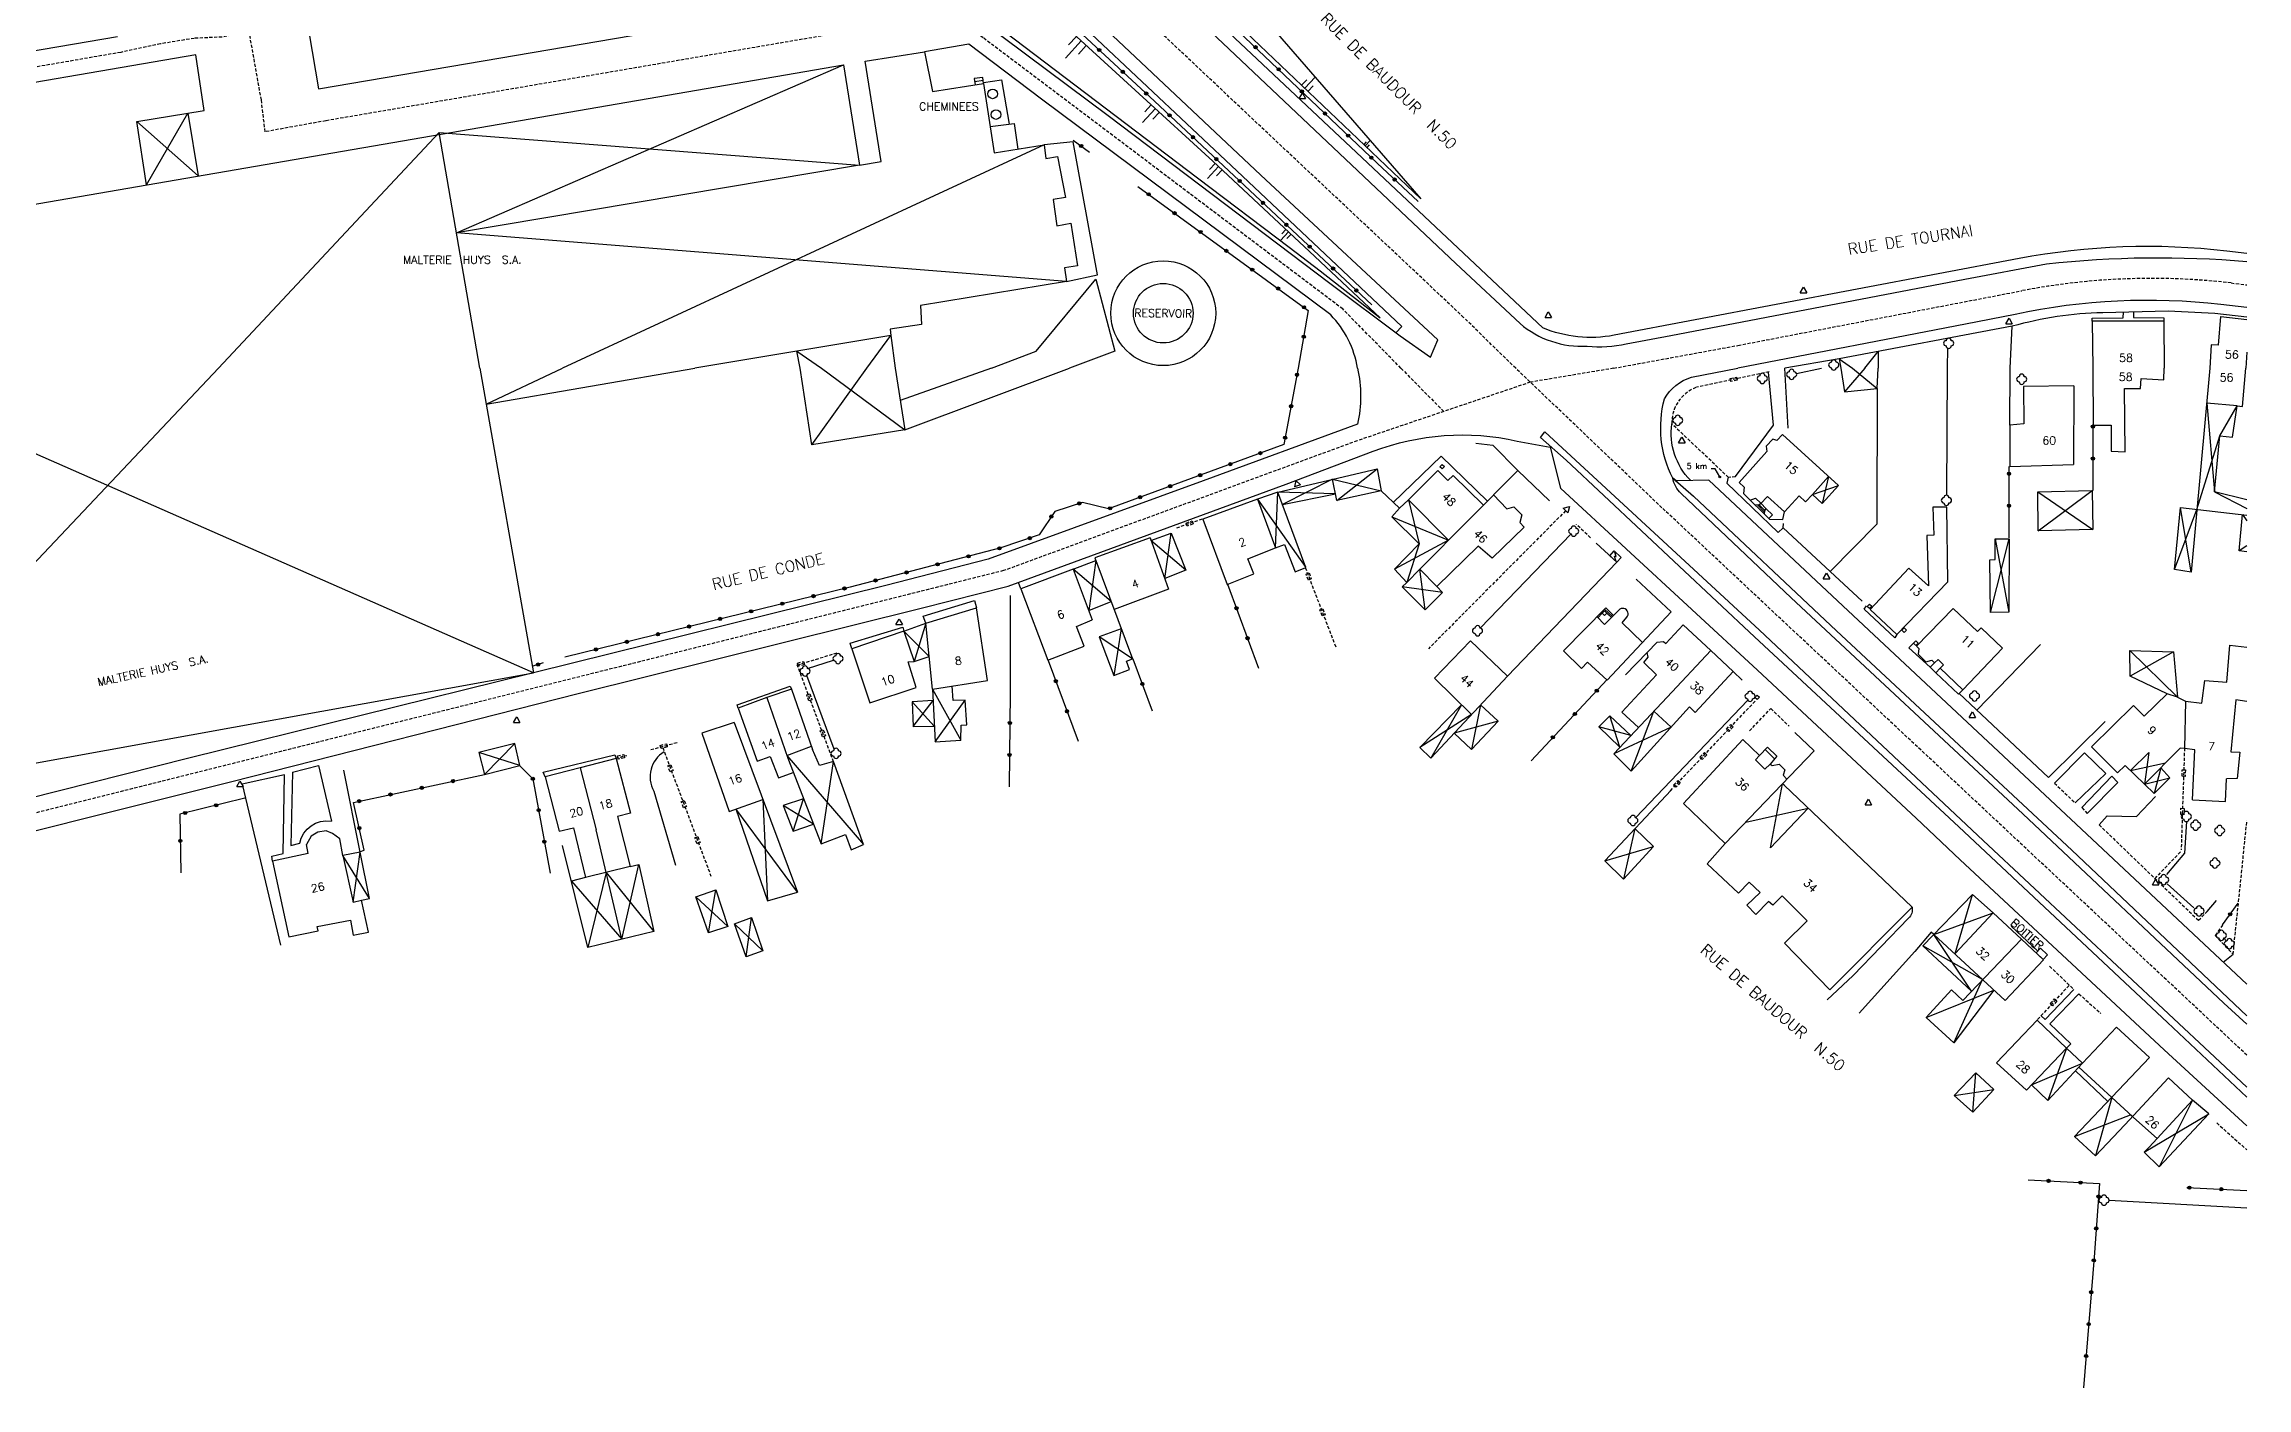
# Model space of a CAD drawing. Header units: millimetres. Extents: x 115000 to 116000, y 129000 to 130000.
# Drawn here: x 115655.8 to 116000, y 129590.7 to 129800.7 of the extents above; entities that cross this region are included whole.
import ezdxf
from ezdxf.enums import TextEntityAlignment as Align

# ---------------------------------------------------------------- set-up
doc = ezdxf.new("R2010")
doc.units = ezdxf.units.MM
doc.linetypes.add('DASHED', pattern=[0.75, 0.5, -0.25])
doc.layers.get('0').update_dxf_attribs({"linetype": 'CONTINUOUS'})
for name, color, linetype in [('21', 7, 'CONTINUOUS'), ('71', 2, 'CONTINUOUS'), ('BF04', 7, 'CONTINUOUS'), ('W0001', 6, 'DASHED'), ('W0008', 7, 'CONTINUOUS'), ('W0100', 7, 'CONTINUOUS'), ('W0112', 1, 'DASHED'), ('W0211', 2, 'CONTINUOUS'), ('W0300', 7, 'CONTINUOUS'), ('W0310', 3, 'CONTINUOUS'), ('W0322', 7, 'CONTINUOUS'), ('W0471', 7, 'CONTINUOUS'), ('W0515', 5, 'CONTINUOUS'), ('W0851', 7, 'CONTINUOUS'), ('W0984', 7, 'CONTINUOUS'), ('W0989', 7, 'CONTINUOUS'), ('W0991', 7, 'CONTINUOUS')]:
    doc.layers.add(name, color=color, linetype=linetype)
doc.styles.get("Standard").update_dxf_attribs({"font": 'romans.shx', "width": 0.85})
doc.dimstyles.get("Standard").update_dxf_attribs({"dimtxt": 1.5, "dimasz": 1.2, "dimexe": 0.625, "dimexo": 0.625, "dimgap": 0.25, "dimtad": 1, "dimdec": 1, "dimzin": 0, "dimdsep": 46, "dimtxsty": 'Standard', "dimcen": -0.5, "dimadec": 0, "dimazin": 0, "dimtfac": 1, "dimtdec": 1, "dimtmove": 0, "dimatfit": 3, "dimfxl": 1, "dimtolj": 1, "dimtzin": 0, "dimarcsym": 0})

# ---------------------------------------------------------------- blocks, each defined once
blk = doc.blocks.new('OH01')
at = {"layer": 'W0322', "color": 0}
for radius in [0.25, 0.15]:
    blk.add_circle((0, 0), radius, dxfattribs=at)
blk = doc.blocks.new('TP15')
at = {"color": 0}
for p, q in [((0, 1), (0, 0)), ((-0.289, 0.5), (-0.289, 0)), ((0.289, 0.5), (0.289, 0))]:
    blk.add_line(p, q, dxfattribs=at)
blk = doc.blocks.new('TP10')
at = {"layer": 'W0300', "color": 0}
for centre, start, end in [((-0.4, 0), 90, 270), ((0, 0.4), 0, 180), ((0.4, 0), 270, 90), ((0, -0.4), 180, 360)]:
    blk.add_arc(centre, 0.4, start, end, dxfattribs=at)
blk = doc.blocks.new('BI04')
at = {"layer": 'W0471', "color": 0}
for p, q in [((-1, -0.58), (0, 1.15)), ((0, 1.15), (1, -0.58)), ((-1, -0.58), (1, -0.58))]:
    blk.add_line(p, q, dxfattribs=at)
blk = doc.blocks.new('OH02')
at = {"layer": 'W0112', "color": 0}
for p, q in [((-0.5, 0.25), (0.5, 0.25)), ((-0.5, -0.25), (-0.5, 0.25)), ((0.5, 0.25), (0.5, -0.25)), ((0.5, -0.25), (-0.5, -0.25))]:
    blk.add_line(p, q, dxfattribs=at)
blk = doc.blocks.new('TT04')
at = {"layer": '71', "color": 0}
for p, q in [((-1.5, -1), (-1.5, 1)), ((-1.5, 1), (1.5, 1)), ((1.5, 1), (1.5, -1)), ((1.5, -1), (-1.5, -1))]:
    blk.add_line(p, q, dxfattribs=at)
blk = doc.blocks.new('BB03')
at = {"layer": 'BF04', "color": 0}
for p, q in [((-0.5, -0.5), (-0.5, 0.5)), ((-0.5, 0.5), (0.5, 0.5)), ((0.5, 0.5), (0.5, -0.5)), ((0.5, -0.5), (-0.5, -0.5))]:
    blk.add_line(p, q, dxfattribs=at)
blk = doc.blocks.new('BB04')
at = {"layer": '21', "color": 0}
for p, q in [((0.45, 1.5), (-0.45, 0)), ((-0.45, 0), (0.45, 0)), ((0.45, 0), (-0.45, -1.5)), ((0.26, 1.3), (0.45, 1.5)), ((0.36, 1.24), (0.26, 1.3)), ((0.45, 1.5), (0.36, 1.24)), ((-0.45, -1.5), (-0.36, -1.24)), ((-0.26, -1.3), (-0.45, -1.5)), ((-0.36, -1.24), (-0.26, -1.3))]:
    blk.add_line(p, q, dxfattribs=at)
blk = doc.blocks.new('BI07')
at = {"layer": 'W0851', "color": 0}
blk.add_circle((0, 0), 0.25, dxfattribs=at)

msp = doc.modelspace()

# ---------------------------------------------------------------- linework, layer by layer
at = {"layer": 'W0001'}
for points in [[(115885.75, 129750), (115877.62, 129757.95), (115819.44, 129812.66), (115814.85, 129816.18), (115806.26, 129824.24), (115804.26, 129826.62), (115735.79, 129891.29)], [(115795.94, 129805.96), (115789.09, 129803.93), (115699.86, 129788.67), (115690.37, 129786.95), (115689.78, 129791.93), (115687.89, 129802.51)], [(115867.83, 129750), (115874.51, 129743.24)], [(116000, 129642.66), (115908.6, 129728.21), (115885.75, 129750)], [(115901.06, 129750), (115888.04, 129747.82)], [(115888.04, 129747.82), (115860.98, 129738.67), (115805.74, 129718.37), (115610.72, 129669.56)]]:
    msp.add_lwpolyline(points, dxfattribs=at)
for points in [[(115867.83, 129750), (115858.72, 129759.26), (115802.53, 129801.65), (115789.34, 129810.26, 0.149925), (115764.4, 129815.51), (115696.94, 129804.12), (115683.64, 129801.75), (115679.29, 129801.55), (115674.01, 129800.69), (115667.81, 129799.36), (115585.45, 129785.13), (115522.33, 129774.42), (115500, 129770.12)], [(115901.06, 129750), (115920.48, 129753.57), (115964.82, 129762.11, -0.076787), (115997.53, 129763.32), (116000, 129763.03)]]:
    msp.add_lwpolyline(points, format="xyb", dxfattribs=at)
at = {"layer": 'W0008'}
for points in [[(115738.52, 129894.33), (115741.27, 129891.74), (115756.46, 129877.57), (115767.75, 129867.11), (115795.92, 129840.57), (115818.34, 129819.58, -0.12427), (115822.93, 129816.88), (115839.99, 129800.78), (115876.4, 129766.37), (115886.44, 129757)], [(115679.2, 129808.58), (115687.9, 129804.47), (115716.02, 129809.29), (115764.47, 129817.44, -0.171849), (115796.79, 129807.8), (115801.14, 129805.1), (115809.38, 129798.99), (115822.09, 129789.47), (115856.74, 129763.29), (115867.68, 129755.06), (115872.42, 129751.72), (115873.6, 129754.43), (115845.95, 129780.16), (115803.2, 129820.46), (115800.78, 129822.68), (115801.37, 129823.62), (115761.02, 129861.47), (115733, 129888.18)], [(116000, 129767.95), (115996.87, 129768.31, 0.075608), (115964.4, 129767.14), (115901.12, 129755.15, -0.146698), (115889.97, 129756.32), (115859.97, 129784.52), (115823.8, 129818.6, 0.147897), (115814.38, 129823.29)], [(115861.03, 129750, 0.157548), (115856.85, 129758.33), (115811.68, 129792.06), (115800.32, 129800.62), (115793.38, 129799.45)], [(115886.44, 129757, 0.19638), (115896.91, 129753.47, 0.086726), (115903.03, 129753.82), (115909.97, 129755.12), (115955.95, 129763.94), (115968.66, 129766.29, -0.050064), (116000, 129766.67, -0.050064)], [(116000, 129759.48), (115995.92, 129759.95, 0.081764), (115963.8, 129758.42), (115956.04, 129756.89), (115920.45, 129750)], [(116000, 129757.97), (115994.99, 129758.56), (115987.69, 129758.91), (115977.46, 129758.67, 0.062968), (115963.34, 129756.56)], [(115861.03, 129750, -0.114526), (115861.02, 129741.27), (115836.93, 129732.4), (115803.33, 129720.18), (115787.36, 129716.03), (115732.3, 129702.4), (115678.47, 129689.07), (115622.94, 129675.05)], [(116000, 129653.74), (115973.31, 129678.74), (115936.84, 129712.9), (115915.92, 129732.53), (115911, 129732.43), (115910.78, 129732.44), (115910.31, 129732.81, -0.18712), (115909.01, 129745.2, -0.191003), (115913.22, 129748.61), (115920.45, 129750)], [(115633.72, 129672.58), (115685.19, 129685.43), (115739.3, 129699.17), (115792.85, 129712.5), (115806.44, 129715.93), (115849.9, 129731.88), (115863.48, 129737.03, -0.146454), (115885.96, 129738.63), (115891.16, 129737.69), (115892.76, 129731.27), (115923.51, 129702.81), (115948.3, 129679.72), (115955.19, 129673.21), (115987.08, 129643.5), (116000, 129631.64)], [(115913.04, 129732.5, -0.232648), (115910.16, 129741.3, -1.018901)], [(115911.61, 129730.43, -0.158654), (115910.3, 129732.83), (115913.51, 129730.03), (115935.88, 129708.98), (115972.65, 129674.72), (116000, 129648.83)]]:
    msp.add_lwpolyline(points, format="xyb", dxfattribs=at)
for points in [[(115797.3, 129827.44), (115795.02, 129824.92), (115803.73, 129817.04), (115843.08, 129780.03), (115867.95, 129756.54), (115867.05, 129755.53)], [(115680.84, 129790.25), (115679.55, 129798.95), (115637.67, 129791.78), (115573.68, 129780.59), (115508.64, 129769.52), (115500, 129767.1)], [(115936.31, 129751.49), (115927.81, 129750)], [(116000, 129636.1), (115987.6, 129647.76), (115954.97, 129678.32), (115923.07, 129708.03), (115893.66, 129735.65), (115889.64, 129739.2), (115890.31, 129740.05), (115923.85, 129709.08), (115958.8, 129676.23), (115994.97, 129642.37), (116000, 129637.66)], [(116000, 129647.5), (115996.41, 129650.81), (115964.97, 129680.35), (115928.8, 129714.11), (115911.61, 129730.43)]]:
    msp.add_lwpolyline(points, dxfattribs=at)
msp.add_lwpolyline([(115698.69, 129793.67), (115770.7, 129805.89), (115788.29, 129808.97, 0.164684), (115762.29, 129813.32), (115737.94, 129809.09), (115697.26, 129802.27)], format="xyb", close=True, dxfattribs=at)
at = {"layer": 'W0100'}
for points in [[(115602.18, 129750), (115600.35, 129760.69), (115608.64, 129762.31), (115607.53, 129767.58), (115780.71, 129797.4), (115783.23, 129781.72), (115786.63, 129782.31), (115784.12, 129797.99), (115793.38, 129799.45), (115794.63, 129793.26), (115802.62, 129794.51), (115802.48, 129795.44), (115801.16, 129795.26), (115801.31, 129794.31)], [(115723.92, 129750), (115717.55, 129786.86), (115783.23, 129781.72), (115720.26, 129771.16), (115780.71, 129797.4)], [(115802.62, 129794.51), (115804.26, 129783.64), (115812.08, 129784.89), (115812.33, 129782.79), (115814.19, 129783.07), (115815.42, 129776.68), (115813.49, 129776.39), (115814.08, 129772.25), (115816.25, 129772.69), (115817.3, 129766.02), (115815.24, 129765.67), (115815.59, 129763.57), (115792.76, 129759.82), (115792.91, 129756.86), (115788.02, 129756.12), (115788.13, 129755.13), (115757.51, 129750)], [(115801.24, 129794.78), (115802.55, 129794.99)], [(115671.83, 129778.65), (115670.31, 129788.54), (115680.84, 129790.25)], [(115678.28, 129789.84), (115679.92, 129780.05), (115670.31, 129788.54)], [(115671.83, 129778.65), (115678.28, 129789.84)], [(115717.55, 129786.86), (115683.11, 129750)], [(115803.64, 129787.79), (115807.4, 129788.25), (115807.97, 129784.23)], [(115812.08, 129784.89), (115736.85, 129750)], [(115815.59, 129763.57), (115720.26, 129771.16)], [(115963.01, 129750), (115963.34, 129756.56), (115936.31, 129751.49), (115936.56, 129750)], [(115975.81, 129757.37), (115975.92, 129750)], [(115986.99, 129757.37), (115975.81, 129757.37)], [(115986.99, 129757.37), (115987.07, 129750)], [(115995.58, 129753.62), (115995.93, 129758.06)], [(115995.93, 129758.06), (116000, 129757.64)], [(115773.97, 129750), (115773.43, 129752.67), (115777.29, 129750)], [(115784.36, 129750), (115788.13, 129755.13), (115788.82, 129750)], [(115940.3, 129750), (115942.36, 129752.63), (115942.37, 129750)], [(115994.42, 129753.65), (115994.22, 129750)], [(115995.58, 129753.62), (115994.42, 129753.65)], [(116000, 129752.5), (115999.83, 129750)], [(115602.18, 129750), (115614.32, 129677.27), (115683.11, 129750)], [(115732.3, 129702.4), (115624.05, 129750)], [(115723.92, 129750), (115732.3, 129702.4)], [(115724.9, 129744.4), (115736.85, 129750)], [(115724.9, 129744.4), (115757.51, 129750)], [(115788.82, 129750), (115790.33, 129740.37), (115775.78, 129738.01), (115773.97, 129750)], [(115775.78, 129738.01), (115784.36, 129750)], [(115777.29, 129750), (115790.33, 129740.37)], [(115936.31, 129751.49), (115938.37, 129750)], [(115936.56, 129750), (115937.1, 129746.32), (115942.24, 129746.83), (115942.37, 129750)], [(115940.3, 129750), (115937.1, 129746.32)], [(115938.37, 129750), (115942.24, 129746.83)], [(115962.94, 129741.11), (115963.01, 129750)], [(115975.92, 129750), (115976, 129741.11), (115978.81, 129741.11), (115978.81, 129737.05), (115980.99, 129736.95), (115980.89, 129746.82), (115983.39, 129746.82), (115983.49, 129748.38), (115987.03, 129748.17), (115987.07, 129750)], [(115994.22, 129750), (115991.3, 129718.14), (115988.69, 129718.55), (115989.63, 129728.22), (116000, 129727.05)], [(116000, 129729.43), (115994.94, 129730.71), (115995.77, 129739.44), (115997.75, 129739.23), (115998.47, 129744.12), (115999.31, 129744.02), (115999.83, 129750)], [(115942.24, 129746.83), (115942.17, 129725.65), (115934.89, 129718.23), (115927.54, 129725.06), (115927.59, 129725.73)], [(115972.96, 129747.25), (115965.07, 129747.17)], [(115965.07, 129747.17), (115965.14, 129741.32)], [(115972.96, 129747.25), (115972.92, 129734.98)], [(115988.69, 129718.55), (115992.19, 129727.93), (115995.77, 129739.44), (115998.47, 129744.12), (115993.72, 129744.52), (115994.94, 129730.71), (116000, 129728.08)], [(115879.53, 129738.27), (115882.19, 129737.96), (115886.07, 129734.03), (115891.01, 129729.3)], [(115930.04, 129730.05), (115931.02, 129729.15), (115932.1, 129730.27), (115933.61, 129728.86), (115936.2, 129731.67), (115927.42, 129739.65), (115926.55, 129738.72), (115925.94, 129738.9), (115924.89, 129737.82), (115924.97, 129736.99), (115920.68, 129732.17), (115921.44, 129731.42), (115921.33, 129730.41), (115925.4, 129726.42), (115927.49, 129726.38), (115927.77, 129727.55)], [(115965.14, 129741.32), (115962.94, 129741.11), (115962.94, 129734.67), (115972.92, 129734.98)], [(115848.21, 129721.92), (115848.58, 129730.65), (115864.13, 129734.27), (115864.75, 129730.82), (115857.82, 129729.34), (115857.15, 129732.65), (115849.31, 129728.7), (115857.6, 129730.4), (115848.58, 129730.65)], [(115857.15, 129732.65), (115864.75, 129730.82)], [(115857.82, 129729.34), (115864.13, 129734.27)], [(115868.99, 129729.44), (115873.6, 129734.01)], [(115870.79, 129718.58), (115886.07, 129734.03)], [(115873.6, 129734.01), (115875.14, 129732.48), (115875.96, 129733.22), (115880.7, 129728.6)], [(115932.1, 129730.27), (115934.62, 129733.11), (115933.61, 129728.86)], [(115932.1, 129730.27), (115936.2, 129731.67)], [(115845.42, 129729.55), (115836.86, 129726.43)], [(115840.67, 129716.2), (115844.82, 129717.85), (115843.92, 129720.23), (115848.21, 129721.92), (115849.64, 129722.47), (115851.29, 129718.2), (115852.98, 129718.86), (115848.58, 129730.65), (115845.42, 129729.55), (115852.98, 129718.86)], [(115845.42, 129729.55), (115848.21, 129721.92)], [(115864.75, 129730.82), (115867.58, 129728.12), (115868.99, 129729.44), (115870.69, 129722.55), (115866.42, 129726.78), (115867.58, 129728.12)], [(115868.99, 129729.44), (115875.24, 129723.14)], [(115882.3, 129730.21), (115884.39, 129728.05), (115885.45, 129728.33), (115886.7, 129727.11), (115886.39, 129725.9), (115887.09, 129725.19), (115882.08, 129720.32), (115879.91, 129722.22)], [(115922.36, 129729.4), (115923.21, 129729.68), (115924.05, 129728.9), (115923.99, 129728.83), (115923.81, 129728.66), (115923.16, 129728.62)], [(115923.51, 129728.64), (115924.64, 129727.51)], [(115923.81, 129728.66), (115924.67, 129727.79)], [(115925.1, 129729.97), (115923.99, 129728.83)], [(115924.91, 129728.02), (115924.05, 129728.9)], [(115924.62, 129727.19), (115924.67, 129727.79), (115924.91, 129728.02), (115925.88, 129727.1), (115925.3, 129726.51)], [(115925.1, 129729.97), (115927.77, 129727.55)], [(115927.77, 129727.55), (115930.04, 129730.05)], [(115953.28, 129716.6), (115953.13, 129728.28), (115950.92, 129728.28), (115951.07, 129723.94), (115949.97, 129723.87), (115950.26, 129716.01), (115947.18, 129718.78)], [(115967.32, 129730.7), (115975.83, 129730.88), (115975.92, 129724.78), (115967.36, 129724.58), (115967.32, 129730.7), (115975.92, 129724.78)], [(115967.36, 129724.58), (115975.83, 129730.88)], [(115991.3, 129718.14), (115989.63, 129728.22)], [(115836.86, 129726.43), (115840.67, 129716.2)], [(115866.42, 129726.78), (115875.24, 129723.14), (115866.81, 129718.59), (115870.69, 129722.55), (115868.74, 129716.5), (115866.81, 129718.59)], [(116000, 129722.24), (115998.79, 129721.46), (115999.3, 129727.13), (116000, 129726.17)], [(115828.62, 129723.49), (115819.98, 129720.38)], [(115828.62, 129723.49), (115831.49, 129715.5)], [(115828.77, 129723.07), (115831.93, 129724.24), (115834.2, 129718.44), (115830.91, 129717.12), (115831.93, 129724.24)], [(115834.2, 129718.44), (115828.77, 129723.07)], [(115873.44, 129715.88), (115879.91, 129722.22)], [(115884.46, 129701.87), (115901.55, 129719.69), (115898.34, 129722.66)], [(115960.65, 129723.32), (115962.85, 129723.36), (115962.82, 129711.88), (115959.92, 129711.81), (115959.82, 129720.08), (115960.65, 129720.12), (115960.65, 129723.32), (115962.82, 129711.88)], [(115959.92, 129711.81), (115962.85, 129723.36)], [(116000, 129721.31), (115998.79, 129721.46)], [(115816.61, 129718.62), (115808.46, 129715.55)], [(115819.06, 129712.12), (115822.55, 129713.53), (115816.61, 129718.62), (115820.14, 129719.96), (115819.06, 129712.12)], [(115816.61, 129718.62), (115819.6, 129710.7)], [(115819.98, 129720.38), (115825.9, 129704.59)], [(115870.79, 129718.58), (115868.74, 129716.5), (115868.03, 129715.84), (115871.6, 129712.27), (115874.34, 129714.94), (115873.44, 129715.88)], [(115871.6, 129712.27), (115870.79, 129718.58)], [(115870.79, 129718.58), (115873.44, 129715.88)], [(115934.89, 129718.23), (115939.9, 129713.59)], [(115941.13, 129712.31), (115947.18, 129718.78)], [(115808.46, 129715.55), (115812.66, 129704.39)], [(115831.49, 129715.5), (115823.02, 129712.28)], [(115874.34, 129714.94), (115868.03, 129715.84)], [(115896.99, 129704.07), (115900.04, 129701.25), (115910.04, 129711.95), (115904.55, 129717.04)], [(115945.32, 129708.4), (115953.28, 129716.6)], [(115793.58, 129710.18), (115801.51, 129712.57)], [(115803.23, 129701.23), (115801.51, 129712.57)], [(115812.66, 129704.39), (115818.32, 129706.56), (115817.11, 129709.64), (115819.6, 129710.7)], [(115893.23, 129705.84), (115899.82, 129712.54)], [(115899.27, 129711.73), (115898.61, 129711.02)], [(115900.87, 129711.2), (115899.63, 129712.35)], [(115899.82, 129712.54), (115901.05, 129711.39)], [(115899.97, 129711.75), (115900.72, 129711.06)], [(115941.13, 129712.31), (115945.32, 129708.4)], [(115961.8, 129706.25), (115958.48, 129709.45), (115957.89, 129708.86), (115954.12, 129712.47), (115948.39, 129706.57), (115948.76, 129706.2), (115948.62, 129705.31), (115949.83, 129704.13), (115950.76, 129704.39), (115951.2, 129703.98), (115951.76, 129704.5), (115952.58, 129703.64)], [(115790.18, 129708.91), (115782.02, 129706.17)], [(115784.84, 129697.74), (115792.07, 129700.13), (115790.81, 129704.15), (115791.76, 129704.2), (115794.12, 129704.96), (115790.18, 129708.91), (115793.58, 129710.18), (115791.76, 129704.2)], [(115790.18, 129708.91), (115791.76, 129704.2)], [(115794.65, 129699.86), (115793.58, 129710.18)], [(115824.13, 129709.3), (115820.69, 129708.02), (115822.97, 129701.97), (115825.44, 129702.92), (115824.94, 129704.24), (115825.9, 129704.59), (115820.69, 129708.02)], [(115824.13, 129709.3), (115822.97, 129701.97)], [(115878.71, 129707.4), (115873.09, 129701.55)], [(115884.46, 129701.87), (115878.71, 129707.4)], [(115904.96, 129693.88), (115902.32, 129696.27), (115907.76, 129702.1), (115905.75, 129704.04), (115906.47, 129704.83), (115906.27, 129705.6), (115907.83, 129707.2), (115908.84, 129707.28), (115909.22, 129706.98)], [(115911.94, 129709.9), (115909.22, 129706.98)], [(115916.22, 129705.91), (115911.94, 129709.9)], [(115782.02, 129706.17), (115784.84, 129697.74)], [(115893.23, 129705.84), (115896.02, 129703.09)], [(115896.02, 129703.09), (115896.99, 129704.07)], [(115906.27, 129705.6), (115902.89, 129702.1)], [(115916.22, 129705.91), (115909.41, 129698.59)], [(115919.75, 129702.62), (115916.22, 129705.91)], [(115951.2, 129703.98), (115950.5, 129703.28)], [(115955.63, 129699.75), (115961.8, 129706.25)], [(115957.78, 129696.57), (115967.73, 129706.83)], [(115982.26, 129697.31), (115983.96, 129695.62), (115987.55, 129699.14), (115981.77, 129701.88), (115981.71, 129705.89), (115988.52, 129705.71), (115989.13, 129698.6), (115990.41, 129697.99), (115990.22, 129690.58), (115989.55, 129690.64), (115984.02, 129684.99), (115980.95, 129687.93)], [(115981.71, 129705.89), (115989.13, 129698.6), (115987.55, 129699.14)], [(115988.52, 129705.71), (115981.77, 129701.88)], [(115990.41, 129697.99), (115992.94, 129697.65), (115993.41, 129701.22), (115996.88, 129700.93), (115997.35, 129706.73), (116000, 129706.4)], [(115614.32, 129677.27), (115653.36, 129682.73), (115652.35, 129687.93), (115732.3, 129702.4)], [(115794.65, 129699.86), (115803.23, 129701.23)], [(115794.65, 129699.86), (115795.03, 129691.65), (115799.05, 129691.9), (115799.12, 129694.22), (115800, 129694.29), (115799.75, 129698.12), (115797.86, 129698.06), (115797.7, 129700.35)], [(115873.09, 129701.55), (115878.86, 129695.88), (115870.79, 129690.74), (115877.31, 129697.4), (115872.5, 129689.09), (115870.79, 129690.74)], [(115884.46, 129701.87), (115872.5, 129689.09)], [(115919.75, 129702.62), (115913.79, 129696.23)], [(115919.75, 129702.62), (115921.14, 129701.24)], [(115952.08, 129703.12), (115951.39, 129702.4)], [(115952.08, 129703.12), (115952.58, 129703.64)], [(115952.08, 129703.12), (115955.63, 129699.75)], [(115768.77, 129698.54), (115764.26, 129696.9)], [(115764.26, 129696.9), (115767.26, 129688.61)], [(115772.61, 129699.87), (115768.77, 129698.54)], [(115768.77, 129698.54), (115772.05, 129689.09)], [(115772.61, 129699.87), (115775.89, 129690.42)], [(115794.73, 129698.07), (115791.44, 129697.87), (115791.63, 129694.04), (115794.92, 129694.05), (115791.44, 129697.87)], [(115791.63, 129694.04), (115794.73, 129698.07)], [(115794.65, 129699.86), (115799.05, 129691.9)], [(115795.03, 129691.65), (115799.75, 129698.12)], [(115876.16, 129693), (115878.87, 129690.41), (115883.03, 129694.85), (115880.28, 129697.4), (115878.87, 129690.41)], [(115913.79, 129696.23), (115912.9, 129697.07), (115903.81, 129687.02), (115901.06, 129689.76), (115909.41, 129698.59)], [(115955.63, 129699.75), (115955.02, 129699.16)], [(115955.02, 129699.16), (115968.98, 129686.04)], [(115975.74, 129690.86), (115982.26, 129697.31)], [(116000, 129697.91), (115998.29, 129698.17), (115997.46, 129690.08), (115998.87, 129690.02), (115998.46, 129685.92), (115996.8, 129685.85)], [(115763.66, 129694.63), (115758.59, 129692.96)], [(115763.66, 129694.63), (115773.57, 129668.13)], [(115883.03, 129694.85), (115876.16, 129693)], [(115903.76, 129692.61), (115900.44, 129695.7), (115898.72, 129693.99), (115902.04, 129690.79), (115900.44, 129695.7)], [(115903.76, 129692.61), (115898.72, 129693.99)], [(115907.36, 129696.43), (115910.03, 129693.9), (115901.06, 129689.76)], [(115903.81, 129687.02), (115907.36, 129696.43)], [(115724.62, 129686.54), (115730.18, 129687.93), (115729.37, 129691.35), (115723.78, 129689.97), (115724.62, 129686.54), (115729.37, 129691.35)], [(115730.18, 129687.93), (115723.78, 129689.97)], [(115758.59, 129692.96), (115762.88, 129680.76)], [(115771.9, 129689.51), (115775.71, 129690.96)], [(115772.05, 129689.09), (115777.22, 129675.66), (115781.03, 129677.12), (115781.92, 129674.77), (115783.87, 129675.58), (115779.17, 129688.53), (115776.98, 129687.93), (115775.89, 129690.42)], [(115911.99, 129681.99), (115921.25, 129692.01)], [(115918.5, 129675.73), (115932.39, 129690.2)], [(115921.25, 129692.01), (115923.87, 129689.49), (115923.2, 129688.79), (115924.66, 129687.37), (115925.51, 129688.13), (115925.8, 129687.93), (115926.91, 129688.13), (115927.79, 129687.24), (115927.54, 129686.42), (115928.13, 129685.77)], [(115923.87, 129689.49), (115925.07, 129690.79), (115926.53, 129689.4), (115925.51, 129688.13)], [(115926.2, 129688.99), (115924.72, 129690.41)], [(115932.39, 129690.2), (115929.34, 129693.06)], [(115975.74, 129690.86), (115979.78, 129686.78)], [(115981.79, 129687.13), (115984.69, 129689.97), (115984.02, 129684.99), (115987.97, 129686.02), (115986.54, 129687.57), (115985.48, 129683.53), (115987.97, 129686.02)], [(115991.87, 129690.35), (115990.22, 129690.58)], [(115991.5, 129682.55), (115991.87, 129690.35)], [(115739.6, 129687.56), (115734.1, 129686.15)], [(115745.23, 129689.02), (115739.6, 129687.56)], [(115739.6, 129687.56), (115742.11, 129677.88)], [(115745.23, 129689.02), (115747.43, 129680.5)], [(115767.26, 129688.61), (115769.3, 129689.33), (115770.57, 129685.98), (115773.03, 129686.9)], [(115771.9, 129689.51), (115783.87, 129675.58)], [(115777.22, 129675.66), (115779.17, 129688.53)], [(115979.78, 129686.78), (115980.95, 129687.93)], [(115981.79, 129687.13), (115987.3, 129688.33)], [(115734.1, 129686.15), (115736.29, 129677.64)], [(115910.02, 129684.07), (115899.66, 129673.03), (115902.59, 129670.18), (115907.26, 129675.27), (115904.38, 129678.06), (115902.59, 129670.18)], [(115921.72, 129679.09), (115931.45, 129681.28), (115925.58, 129675.06), (115927.46, 129685.07)], [(115927.68, 129684.87), (115927.46, 129685.07)], [(115947.68, 129665.79), (115927.68, 129684.87)], [(115985.48, 129683.53), (115984.02, 129684.99)], [(115996.63, 129682.31), (115996.8, 129685.85)], [(115747.43, 129680.5), (115745.43, 129679.98), (115747.38, 129672.13), (115748.75, 129672.45), (115751.1, 129662.01), (115740.81, 129659.5), (115736.84, 129675.45)], [(115762.88, 129680.76), (115768.15, 129682.63), (115768.87, 129666.76), (115773.57, 129668.13), (115763.92, 129681.13), (115768.87, 129666.76)], [(115774.49, 129682.74), (115771.31, 129681.65), (115772.85, 129677.68), (115776.03, 129678.75), (115771.31, 129681.65)], [(115772.85, 129677.68), (115774.49, 129682.74)], [(115911.99, 129681.99), (115918.5, 129675.73)], [(115991.5, 129682.55), (115996.63, 129682.31)], [(115706.66, 129667.12), (115702.52, 129673.86), (115702.04, 129676.46), (115700.92, 129677.31), (115699.92, 129677.73), (115698.59, 129677.52), (115697.58, 129676.88), (115696.84, 129675.56)], [(115736.29, 129677.64), (115738.54, 129678.2), (115740.41, 129670.43), (115738.24, 129669.85), (115746.12, 129660.8), (115748.75, 129672.45)], [(115746.12, 129660.8), (115742.11, 129677.88)], [(115697.1, 129674.17), (115691.52, 129672.98)], [(115691.52, 129672.98), (115694.07, 129661.13)], [(115694.07, 129661.13), (115698.64, 129662.08), (115698.48, 129662.77), (115703.69, 129663.78), (115704.11, 129661.39), (115706.5, 129661.87), (115705.44, 129666.86), (115706.66, 129667.12), (115705.23, 129674.39), (115702.52, 129673.86), (115704.11, 129666.59), (115705.44, 129666.86)], [(115697.1, 129674.17), (115696.84, 129675.56)], [(115704.11, 129666.59), (115705.23, 129674.39)], [(115899.66, 129673.03), (115907.26, 129675.27)], [(115934.83, 129652.89), (115927.74, 129660.14), (115931.28, 129663.67), (115927.4, 129667.56), (115925.93, 129666.09), (115925.24, 129666.69), (115923.25, 129664.62), (115921.87, 129666.09), (115923.94, 129668.07), (115922.22, 129669.71), (115920.57, 129667.99), (115915.65, 129672.56), (115918.5, 129675.73)], [(115747.38, 129672.13), (115740.41, 129670.43)], [(115743.67, 129671.23), (115740.81, 129659.5)], [(115743.67, 129671.23), (115751.1, 129662.01)], [(115757.67, 129667.38), (115760.76, 129668.48), (115762.65, 129662.77), (115759.66, 129661.8), (115757.67, 129667.38), (115762.65, 129662.77)], [(115759.66, 129661.8), (115760.76, 129668.48)], [(115960.34, 129664.93), (115957.14, 129667.78), (115949.37, 129659.75), (115956.98, 129652.66), (115951.07, 129661.51), (115962.25, 129651.21)], [(115954.39, 129658.54), (115957.14, 129667.78)], [(115763.69, 129663.17), (115766.35, 129664.15), (115768.15, 129658.96), (115765.52, 129658.01), (115763.69, 129663.17), (115768.15, 129658.96)], [(115765.52, 129658.01), (115766.35, 129664.15)], [(115947.68, 129665.79), (115934.83, 129652.89)], [(115951.07, 129661.51), (115960.34, 129664.93)], [(115960.34, 129664.93), (115954.39, 129658.54)], [(115964.77, 129660.8), (115960.34, 129664.93)], [(115954.21, 129644.57), (115958.71, 129654.47), (115949.37, 129659.75)], [(115964.77, 129660.8), (115955.59, 129651.21)], [(115968.21, 129657.57), (115964.77, 129660.8)], [(115968.21, 129657.57), (115962.25, 129651.21)], [(115960.47, 129652.84), (115954.21, 129644.57), (115949.89, 129648.54), (115953.86, 129652.85), (115955.59, 129651.21)], [(115949.89, 129648.54), (115960.47, 129652.84)], [(115967.22, 129648.13), (115960.87, 129641.46)], [(115971.81, 129643.76), (115967.22, 129648.13)], [(115974.33, 129641.42), (115979.62, 129647.03), (115984.8, 129642.29), (115973.06, 129629.95), (115976.34, 129626.93), (115980.92, 129631.78)], [(115971.81, 129643.76), (115965.54, 129637.17)], [(115971.81, 129643.76), (115974.33, 129641.42), (115968.88, 129635.59), (115966.35, 129638.01), (115974.33, 129641.42)], [(115971.81, 129643.76), (115968.88, 129635.59)], [(115954.28, 129636.36), (115957.66, 129639.9), (115960.47, 129637.28), (115957.17, 129633.74), (115954.28, 129636.36), (115960.47, 129637.28)], [(115957.17, 129633.74), (115957.66, 129639.9)], [(115960.87, 129641.46), (115965.54, 129637.17)], [(115982.12, 129633.07), (115973.76, 129640.8)], [(115987.72, 129639.12), (115980.92, 129631.78)], [(115991.51, 129635.61), (115987.72, 129639.12)], [(115978.88, 129636.07), (115976.34, 129626.93)], [(115984.71, 129628.27), (115983.94, 129627.53), (115986.27, 129625.2), (115994.05, 129633.49), (115991.51, 129635.61), (115986.27, 129625.2)], [(115991.51, 129635.61), (115984.71, 129628.27)], [(115973.06, 129629.95), (115981.8, 129633.36), (115985.99, 129629.65)], [(115983.94, 129627.53), (115994.05, 129633.49)]]:
    msp.add_lwpolyline(points, dxfattribs=at)
msp.add_lwpolyline([(115905.57, 129707.16), (115902.38, 129710.24), (115903.12, 129711.08, 1.007473), (115901.85, 129712.19), (115899.63, 129709.97), (115898.47, 129711.16)], format="xyb", dxfattribs=at)
for centre, radius in [((115804.03, 129792.87), 0.748), ((115804.55, 129789.64), 0.748), ((115830.69, 129758.6), 8.19), ((115830.69, 129758.6), 4.65)]:
    msp.add_circle(centre, radius, dxfattribs=at)
at = {"layer": 'W0112'}
for points in [[(115925.34, 129749.44), (115914, 129747.05)], [(115836.75, 129726.43), (115832.75, 129725.02)], [(115893.56, 129727.73), (115872.12, 129706.16)], [(115897.45, 129723.5), (115895.24, 129725.58)], [(115852.87, 129718.84), (115857.72, 129706.25)], [(115779.18, 129688.49), (115773.51, 129703.63), (115779.83, 129705.57)], [(115909.93, 129683.99), (115923.32, 129698.14)], [(115922.28, 129693.32), (115925.61, 129696.83), (115928.49, 129694.05)], [(115750.62, 129690.4), (115754.75, 129691.53)], [(115752.49, 129690.72), (115760.02, 129670.65)], [(115990.24, 129690.64), (115989.72, 129674.74)], [(115745.09, 129689.08), (115746.87, 129689.49)], [(115969.94, 129685.19), (115973.17, 129682.07)], [(115974.21, 129681.34), (115975.04, 129680.41)], [(115976.91, 129678.64), (115992.43, 129663.74), (115993.78, 129665.09)], [(115996.18, 129663), (115995.04, 129661.34), (115997.85, 129658.43), (116000, 129679.34)], [(115985.64, 129670.26), (115989.72, 129674.55)], [(115969.17, 129656.55), (115972.97, 129652.93)], [(115972.21, 129653.57), (115967.21, 129648.16)], [(115973.73, 129652.26), (115977.17, 129649.18)], [(115995.28, 129632.08), (116000, 129627.86)]]:
    msp.add_lwpolyline(points, dxfattribs=at)
msp.add_lwpolyline([(115920.09, 129733.02), (115918.99, 129732.94), (115910.16, 129741.3, -0.321351), (115913.92, 129746.97, -0.664956)], format="xyb", dxfattribs=at)
at = {"layer": 'W0211'}
for points in [[(115823.24, 129831.06), (115840.61, 129811.4), (115847.5, 129803.47), (115870.93, 129776.45), (115835.92, 129809.86), (115818.66, 129826.43, 0.223347), (115817.79, 129826.73, -2.108365)], [(115790.57, 129827.27, 0.40197), (115789.95, 129814.77), (115836.05, 129779.73), (115850.38, 129768.91), (115855.18, 129765.2), (115864.58, 129757.9), (115853.56, 129768.26), (115838.41, 129782.36), (115826.92, 129792.86), (115815.36, 129803.46), (115804.07, 129813.92), (115793.93, 129823.36), (115794.27, 129824.03)]]:
    msp.add_lwpolyline(points, format="xyb", dxfattribs=at)
at = {"layer": 'W0310'}
for points in [[(115953.23, 129750), (115953.26, 129753.13)], [(115929.63, 129749.19), (115933.53, 129750)], [(115953.09, 129730.16), (115953.23, 129750)], [(115880.19, 129709.38), (115894.42, 129724.14)], [(115806.78, 129714.5), (115806.78, 129698.52)], [(115775.12, 129703.08), (115779.18, 129704.37)], [(115779.27, 129690.49), (115774.98, 129701.98)], [(115904.46, 129679.73), (115922.04, 129698.11)], [(115694.64, 129686.86), (115698.69, 129687.93), (115700.72, 129679.25)], [(115705.23, 129674.39), (115702.66, 129687.18)], [(115693.42, 129686.46), (115686.78, 129685), (115692.77, 129659.83)], [(115990.54, 129679.15), (115990.24, 129674.22), (115987.43, 129670.9)], [(115987.54, 129669.44), (115991.7, 129665.7)], [(115996.41, 129660.92), (115996.82, 129660.47)], [(115973.22, 129640.23), (115978.25, 129635.4)], [(115978.47, 129620), (116000, 129618.82)]]:
    msp.add_lwpolyline(points, dxfattribs=at)
at = {"layer": 'W0322'}
for points in [[(115743.12, 129896.53), (115746.88, 129892.98), (115746.15, 129892.25), (115761.2, 129878.05), (115798.08, 129843.39), (115808.01, 129833.58), (115809.79, 129833.69), (115817.52, 129826.38), (115836.22, 129808.63), (115864.13, 129782.02), (115870.5, 129776.07)], [(115863.29, 129759.89), (115829.33, 129791.72), (115803.31, 129815.84), (115792.34, 129826.28), (115792.86, 129827.11), (115776.03, 129842.77), (115749.81, 129867.51), (115730.69, 129885.6)], [(115816.63, 129785.66), (115819.15, 129783.74)], [(115826.7, 129778.42), (115853.35, 129759.04), (115851.78, 129750)], [(115851.78, 129750), (115849.53, 129738.08), (115822.14, 129728.03), (115818.07, 129729.04), (115813.73, 129727.64), (115811.31, 129723.95), (115805.33, 129721.92), (115781.76, 129715.81), (115737.18, 129704.87)], [(115975.93, 129741.18), (115975.93, 129730.89)], [(115962.82, 129734.63), (115962.82, 129723.51)], [(115840.74, 129716.26), (115845.59, 129703.12)], [(115733.83, 129703.95), (115732.18, 129703.44)], [(115812.71, 129704.35), (115817.39, 129691.72)], [(115825.96, 129704.61), (115828.97, 129696.49)], [(115900.07, 129701.37), (115888.15, 129688.68)], [(115806.78, 129699.32), (115806.61, 129684.57)], [(115705.25, 129674.48), (115705.82, 129674.72), (115704.2, 129682.17), (115724.62, 129686.54)], [(115730.1, 129687.95), (115732.21, 129685.84), (115734.88, 129671.11)], [(115687.18, 129682.81), (115677.05, 129680.3), (115677.22, 129671.16)], [(115996.17, 129663.01), (115998.65, 129666.44)], [(115965.83, 129623.19), (115976.97, 129622.59), (115976.11, 129611.11), (115974.47, 129590.66)], [(115990.62, 129621.98), (116000, 129621.51)]]:
    msp.add_lwpolyline(points, dxfattribs=at)
at = {"layer": 'W0515'}
msp.add_lwpolyline([(115500, 129773.13), (115529.64, 129778.35), (115572.64, 129785.73), (115623.27, 129794.34), (115667.33, 129801.85)], dxfattribs=at)
at = {"layer": 'W0851'}
msp.add_lwpolyline([(115917.64, 129733.01), (115916.91, 129734.26), (115916.29, 129734.26)], dxfattribs=at)
at = {"layer": 'W0989'}
for points in [[(115802.6, 129794.65), (115805.44, 129795.08), (115806.59, 129788.15)], [(115815.59, 129763.57), (115820.44, 129764.57), (115816.63, 129785.37), (115812.08, 129784.89)], [(115803.87, 129750), (115810.85, 129752.68), (115820.18, 129763.92), (115823.14, 129752.68), (115816.05, 129750)], [(115982.3, 129758.79), (115982.26, 129757.91), (115987, 129757.87), (115986.99, 129757.37)], [(115975.81, 129757.37), (115975.82, 129757.82), (115980.65, 129757.87), (115980.73, 129758.75)], [(115803.87, 129750), (115789.61, 129744.97)], [(115790.33, 129740.37), (115816.05, 129750)], [(115920.09, 129733.09), (115926.05, 129741.1), (115925.24, 129749.39)], [(115928.33, 129740.66), (115927.81, 129750)], [(115866.63, 129729.03), (115874.12, 129736.27), (115881.35, 129729.25)], [(115918.94, 129732.98), (115918.72, 129732.02), (115926.74, 129724.31), (115927.54, 129725.06)], [(115808.46, 129715.55), (115808.05, 129716.53)], [(115793.58, 129710.18), (115793.2, 129711.25), (115801.19, 129713.7), (115801.51, 129712.57)], [(115945.32, 129708.4), (115944.99, 129707.9), (115940.21, 129712.38), (115940.58, 129712.9)], [(115782.02, 129706.17), (115781.76, 129707.04), (115790, 129709.55), (115790.18, 129708.91)], [(115955.02, 129699.16), (115954.92, 129699.06), (115951.39, 129702.4), (115950.5, 129703.28), (115947.2, 129706.33), (115947.92, 129707.05)], [(115764.26, 129696.9), (115764.11, 129697.39), (115772.42, 129700.33), (115772.61, 129699.87)], [(115968.98, 129686.04), (115977.87, 129694.81)], [(115734.1, 129686.15), (115733.83, 129686.9), (115745.01, 129689.57), (115745.23, 129689.02)], [(115973.17, 129682.07), (115977.97, 129686.7), (115974.64, 129689.92), (115969.94, 129685.19)], [(115691.52, 129672.98), (115691.4, 129673.75), (115693.18, 129674.15), (115693.42, 129686.46)], [(115975.04, 129680.41), (115979.84, 129685.25), (115978.91, 129686.28), (115974.21, 129681.34)], [(115976.91, 129678.64), (115978.18, 129680.05), (115982.76, 129679.94), (115985.69, 129683.06)], [(115993.78, 129665.09), (115995.24, 129666.84)], [(115951.07, 129661.51), (115950.65, 129661.87), (115948.12, 129658.86), (115939.44, 129649.23)], [(115996.31, 129657.19), (115997.85, 129658.43)], [(115972.97, 129652.93), (115968.49, 129648.26), (115967.85, 129648.83)], [(115973.73, 129652.26), (115969.23, 129647.55), (115972.49, 129644.44), (115971.81, 129643.76)]]:
    msp.add_lwpolyline(points, dxfattribs=at)
for points in [[(115752.73, 129690.08, 0.407293), (115751.11, 129683.92), (115754.51, 129672.35)], [(115694.64, 129686.86), (115694.39, 129675.45), (115695.77, 129675.77, -0.404893), (115700.72, 129679.25, 0.22044)], [(115947.68, 129665.79, -0.276705), (115947.1, 129664.07), (115938.47, 129655.09), (115934.41, 129651.3)]]:
    msp.add_lwpolyline(points, format="xyb", dxfattribs=at)

# ---------------------------------------------------------------- block references
at = {"layer": 'W0100'}
for name, p, xscale, yscale, zscale, rotation in [('BB03', (115874.27, 129734.63), 0.5, 0.5, 0.5, 318.3973397137144), ('TT04', (115901.34, 129720.57), 0.5, 0.5, 0.5, 317.1523197205315), ('BB04', (115901.31, 129720.6), 0.3173121951695066, -0.4294389580318239, 0.3173121951695066, 355.5931072298904), ('BB03', (115899.62, 129711.74), 0.5, 0.5, 0.5, 226.7190803298166), ('TT04', (115967.95, 129658.51), 0.5, 0.5, 0.5, 315.7753628167894)]:
    msp.add_blockref(name, p, dxfattribs=dict(at, xscale=xscale, yscale=yscale, zscale=zscale, rotation=rotation))
at = {"layer": 'W0112'}
for p, rotation in [((115919.81, 129748.27), 191.902524311813), ((115834.8, 129725.74), 199.4204133212432), ((115853.41, 129717.45), 291.0823266493543), ((115855.57, 129711.85), 291.0823266493543), ((115774.09, 129703.81), 17.08516927775592), ((115775.4, 129698.58), 110.5430072295653), ((115777.51, 129692.96), 110.5430072295653), ((115919.2, 129693.78), 46.5848467183979), ((115752.64, 129690.95), 15.33419700953067), ((115915.07, 129689.42), 46.5848467183979), ((115745.96, 129689.28), 12.79076984621428), ((115753.7, 129687.5), 290.576612667373), ((115990.12, 129686.74), 268.1262112560445), ((115910.95, 129685.06), 46.5848467183979), ((115755.8, 129681.88), 290.576612667373), ((115989.92, 129680.74), 268.1262112560445), ((115757.91, 129676.26), 290.576612667373), ((115969.78, 129650.93), 227.3061421395425)]:
    msp.add_blockref('OH02', p, dxfattribs=dict(at, rotation=rotation))
at = {"layer": 'W0112', "xscale": 0.5, "yscale": 0.5, "zscale": 0.5}
for p, rotation in [((115941.04, 129712.79), 316.637145592973), ((115946.45, 129709.08), 317.4171090465325), ((115948.28, 129707.05), 226.9168509779969), ((115923.49, 129698.57), 317.3385400613411)]:
    msp.add_blockref('BB03', p, dxfattribs=dict(at, rotation=rotation))
at = {"layer": 'W0211'}
for p, xscale, yscale, zscale, rotation in [((115817.89, 129801.14), 3.622284676881374, 3.622284676881374, 3.622284676881374, 137.4656453107068), ((115852.81, 129793.75), 2.372812620999477, 2.372812620999477, 2.372812620999477, 316.3431209878572), ((115829.43, 129790.56), 2.953584817951588, 2.953584817951588, 2.953584817951588, 137.5846872209322), ((115862.25, 129784.74), 1.136909457813366, 1.136909457813366, 1.136909457813366, 316.3431209877981), ((115839.34, 129781.5), 2.556031171309722, 2.556031171309722, 2.556031171309722, 137.0708271016262), ((115850.26, 129771.33), 1.871288279352172, 1.871288279352172, 1.871288279352172, 137.0708271016079)]:
    msp.add_blockref('TP15', p, dxfattribs=dict(at, xscale=xscale, yscale=yscale, zscale=zscale, rotation=rotation))
at = {"layer": 'W0300'}
for p in [(115953.4, 129753.9), (115924.29, 129748.41), (115928.86, 129749.04), (115935.45, 129750.51), (115964.81, 129748.28), (115911.07, 129741.86), (115953.05, 129729.36), (115894.82, 129724.54), (115879.79, 129708.98), (115779.88, 129704.63), (115774.72, 129702.68), (115922.37, 129698.74), (115957.44, 129698.79), (115779.57, 129689.82), (115904.06, 129679.33), (115990.53, 129679.95), (115991.99, 129678.6), (115995.73, 129677.77), (115995, 129672.68), (115986.99, 129670.08), (115992.51, 129665.19), (115996, 129661.38), (115997.26, 129660.09), (115977.67, 129620)]:
    msp.add_blockref('TP10', p, dxfattribs=at)
at = {"layer": 'W0322'}
for p, rotation in [((115820.69, 129799.73), 137.1787612610187), ((115845.11, 129800.16), 316.3481462924317), ((115824.36, 129796.33), 137.1787612610187), ((115848.73, 129796.71), 316.3481462924317), ((115828.03, 129792.93), 137.1787612610187), ((115852.35, 129793.25), 316.3481462924317), ((115831.68, 129789.52), 136.8495055457863), ((115855.96, 129789.8), 316.3481462924317), ((115835.33, 129786.1), 136.8495055457863), ((115859.58, 129786.35), 316.3481462924317), ((115817.85, 129784.73), 322.6247773976073), ((115838.98, 129782.68), 136.8495055457863), ((115863.2, 129782.9), 316.3481462924317), ((115842.63, 129779.26), 136.8495055457863), ((115866.84, 129779.48), 316.972668511083), ((115828.42, 129777.17), 323.9834490893097), ((115846.27, 129775.84), 136.8495055457863), ((115832.46, 129774.23), 323.9834490893097), ((115849.92, 129772.42), 136.8495055457863), ((115836.51, 129771.29), 323.9834490893097), ((115853.57, 129769), 136.8495055457863), ((115840.55, 129768.35), 323.9834490893097), ((115844.59, 129765.41), 323.9834490893097), ((115857.22, 129765.58), 136.8495055457863), ((115848.64, 129762.46), 323.9834490893097), ((115860.86, 129762.16), 136.8495055457863), ((115852.68, 129759.52), 323.9834490893097), ((115852.64, 129754.93), 260.1458627728086), ((115851.59, 129748.98), 259.3036929710524), ((115850.66, 129744.06), 259.3036929710524), ((115849.73, 129739.15), 259.3036929710524), ((115975.93, 129740.89), 270), ((115841.16, 129735.01), 200.1552097777892), ((115845.86, 129736.73), 200.1552097777892), ((115975.93, 129735.89), 270), ((115831.78, 129731.56), 200.1552097777892), ((115836.47, 129733.28), 200.1552097777892), ((115962.82, 129733.51), 270), ((115817.56, 129728.88), 197.9096169031769), ((115822.39, 129728.12), 200.1552097777892), ((115827.08, 129729.84), 200.1552097777892), ((115962.82, 129728.51), 270), ((115813.2, 129726.82), 236.7396315364727), ((115805.09, 129721.86), 194.5300106711839), ((115809.83, 129723.45), 198.7808075606975), ((115790.57, 129718.09), 194.5300106711839), ((115795.41, 129719.35), 194.5300106711839), ((115800.25, 129720.6), 194.5300106711839), ((115776.03, 129714.4), 193.7904197390692), ((115780.88, 129715.59), 193.7904197390692), ((115785.73, 129716.84), 194.5300106711839), ((115761.46, 129710.83), 193.7904197390692), ((115766.32, 129712.02), 193.7904197390692), ((115771.17, 129713.21), 193.7904197390692), ((115842.13, 129712.5), 290.2767745722841), ((115746.89, 129707.25), 193.7904197390692), ((115751.75, 129708.44), 193.7904197390692), ((115756.61, 129709.64), 193.7904197390692), ((115843.86, 129707.81), 290.2767745722841), ((115733.03, 129703.7), 197.0852121260743), ((115742.04, 129706.06), 193.7904197390692), ((115813.91, 129701.1), 290.3565655164842), ((115827.43, 129700.66), 290.3028915730452), ((115898.42, 129699.61), 226.7775326945197), ((115806.73, 129694.57), 269.3131017152106), ((115815.65, 129696.41), 290.3565655164842), ((115895, 129695.97), 226.7775326945197), ((115891.57, 129692.33), 226.7775326945197), ((115806.67, 129689.57), 269.3131017152106), ((115709.95, 129683.4), 12.081955648567), ((115714.84, 129684.44), 12.081955648567), ((115719.73, 129685.49), 12.081955648567), ((115732.19, 129685.86), 315.0312594872469), ((115677.88, 129680.51), 193.9137374939833), ((115682.73, 129681.71), 193.9137374939833), ((115705.06, 129682.35), 12.081955648567), ((115733.1, 129680.95), 280.2881381890643), ((115677.13, 129676.16), 271.0150886107929), ((115705.08, 129678.14), 102.2777552902899), ((115733.99, 129676.03), 280.2881381890643), ((115997.38, 129664.68), 54.20588820259847), ((115969.01, 129623.02), 356.8973546360739), ((115974, 129622.75), 356.8973546360739), ((115991, 129621.96), 357.1407132431255), ((115995.99, 129621.71), 357.1407132431255), ((115976.82, 129620.57), 265.6954510013107), ((115976.45, 129615.59), 265.6954510013107), ((115976.07, 129610.6), 265.4114870024969), ((115975.67, 129605.62), 265.4114870024969), ((115975.27, 129600.63), 265.4114870024969), ((115974.87, 129595.65), 265.4114870024969)]:
    msp.add_blockref('OH01', p, dxfattribs=dict(at, rotation=rotation))
at = {"layer": 'W0471', "xscale": 0.5, "yscale": 0.5, "zscale": 0.5}
for p in [(115852.43, 129792.43), (115930.72, 129762.08), (115890.85, 129758.24), (115962.84, 129757.24), (115911.71, 129738.63), (115934.31, 129717.38), (115789.43, 129710.24), (115729.68, 129694.94), (115957.1, 129695.73), (115686.44, 129684.91), (115940.85, 129682.09), (115985.73, 129669.55)]:
    msp.add_blockref('BI04', p, dxfattribs=at)
for p, rotation in [((115851.59, 129731.9), 257.89107183668), ((115893.73, 129727.98), 315.0312542700953)]:
    msp.add_blockref('BI04', p, dxfattribs=dict(at, rotation=rotation))
at = {"layer": 'W0851', "xscale": 0.5, "yscale": 0.5, "zscale": 0.5}
msp.add_blockref('BI07', (115917.64, 129733.01), dxfattribs=at)

# ---------------------------------------------------------------- texts
at = {"layer": 'W0851'}
msp.add_text(' 5 km ', height=0.9, dxfattribs=at).set_placement((115916.29, 129734.26), align=Align.RIGHT)
at = {"layer": 'W0984'}
msp.add_text('CHEMINEES', height=1.25, dxfattribs=at).set_placement((115797.21, 129790.91), align=Align.MIDDLE)
for s, rotation, p in [('RESERVOIR', 359.2846, (115830.69, 129758.6)), ('BOITIER', 318.0078, (115965.67, 129661.58))]:
    msp.add_text(s, height=1.25, rotation=rotation, dxfattribs=at).set_placement(p, align=Align.MIDDLE)
at = {"layer": 'W0989'}
for s, rotation, p in [('RUE DE BAUDOUR  N.50', 314.8602, (115865.94, 129794.87)), ('RUE DE TOURNAI', 8.7368, (115947.41, 129770.07)), ('RUE DE CONDE', 13.3347, (115768.97, 129718.25)), ('RUE DE BAUDOUR  N.50', 319.2014, (115925.93, 129650.09))]:
    msp.add_text(s, height=1.75, rotation=rotation, dxfattribs=at).set_placement(p, align=Align.MIDDLE)
at = {"layer": 'W0991'}
for s, p in [('MALTERIE  HUYS  S.A.', (115721.18, 129766.96)), ('58', (115981.11, 129751.63)), ('58', (115981.06, 129748.66)), ('56', (115996.82, 129748.56))]:
    msp.add_text(s, height=1.25, dxfattribs=at).set_placement(p, align=Align.MIDDLE)
for s, rotation, p in [('56', 358.2232, (115997.65, 129752.15)), ('60', 0.6359, (115969.11, 129738.71)), ('15', 317.7574, (115928.8, 129734.44)), ('48', 314.7743, (115875.33, 129729.49)), ('46', 314.4281, (115880.26, 129723.73)), ('2', 20.036, (115843.03, 129722.82)), ('4', 19.7538, (115826.31, 129716.31)), ('13', 316.968, (115948.14, 129715.39)), ('6', 20.606, (115814.67, 129711.5)), ('11', 316.4814, (115956.38, 129707.29)), ('MALTERIE HUYS  S.A.', 12.2518, (115672.84, 129702.8)), ('8', 9.0531, (115798.67, 129704.29)), ('42', 315.4621, (115899.28, 129706.2)), ('40', 317.0061, (115910.17, 129703.69)), ('10', 18.5269, (115787.66, 129701.24)), ('44', 316.1473, (115878.13, 129701.16)), ('38', 317.0337, (115914.08, 129700.05)), ('12', 19.1596, (115772.99, 129692.71)), ('9', 314.684, (115985.15, 129693.4)), ('14', 19.929, (115768.92, 129691.26)), ('7', 357.2766, (115994.47, 129690.92)), ('16', 18.2627, (115763.79, 129685.73)), ('36', 316.1204, (115921.14, 129684.99)), ('20', 14.4289, (115738.99, 129680.63)), ('18', 14.5193, (115743.57, 129681.84)), ('26', 12.1185, (115698.59, 129668.87)), ('34', 316.3391, (115931.81, 129669.18)), ('32', 317.0258, (115958.74, 129658.55)), ('30', 316.8553, (115962.66, 129654.88)), ('28', 316.4171, (115965.04, 129640.82)), ('26', 317.2059, (115985.22, 129632.16))]:
    msp.add_text(s, height=1.25, rotation=rotation, dxfattribs=at).set_placement(p, align=Align.MIDDLE)

# ---------------------------------------------------------------- leaders
at = {"layer": 'W0984'}
msp.add_leader([(115967.31, 129658.93), (115963.14, 129662.83)], dimstyle='Standard', override={"dimdec": 2, "dimaunit": 3, "dimtdec": 2}, dxfattribs=at)

doc.saveas('drawing.dxf')
